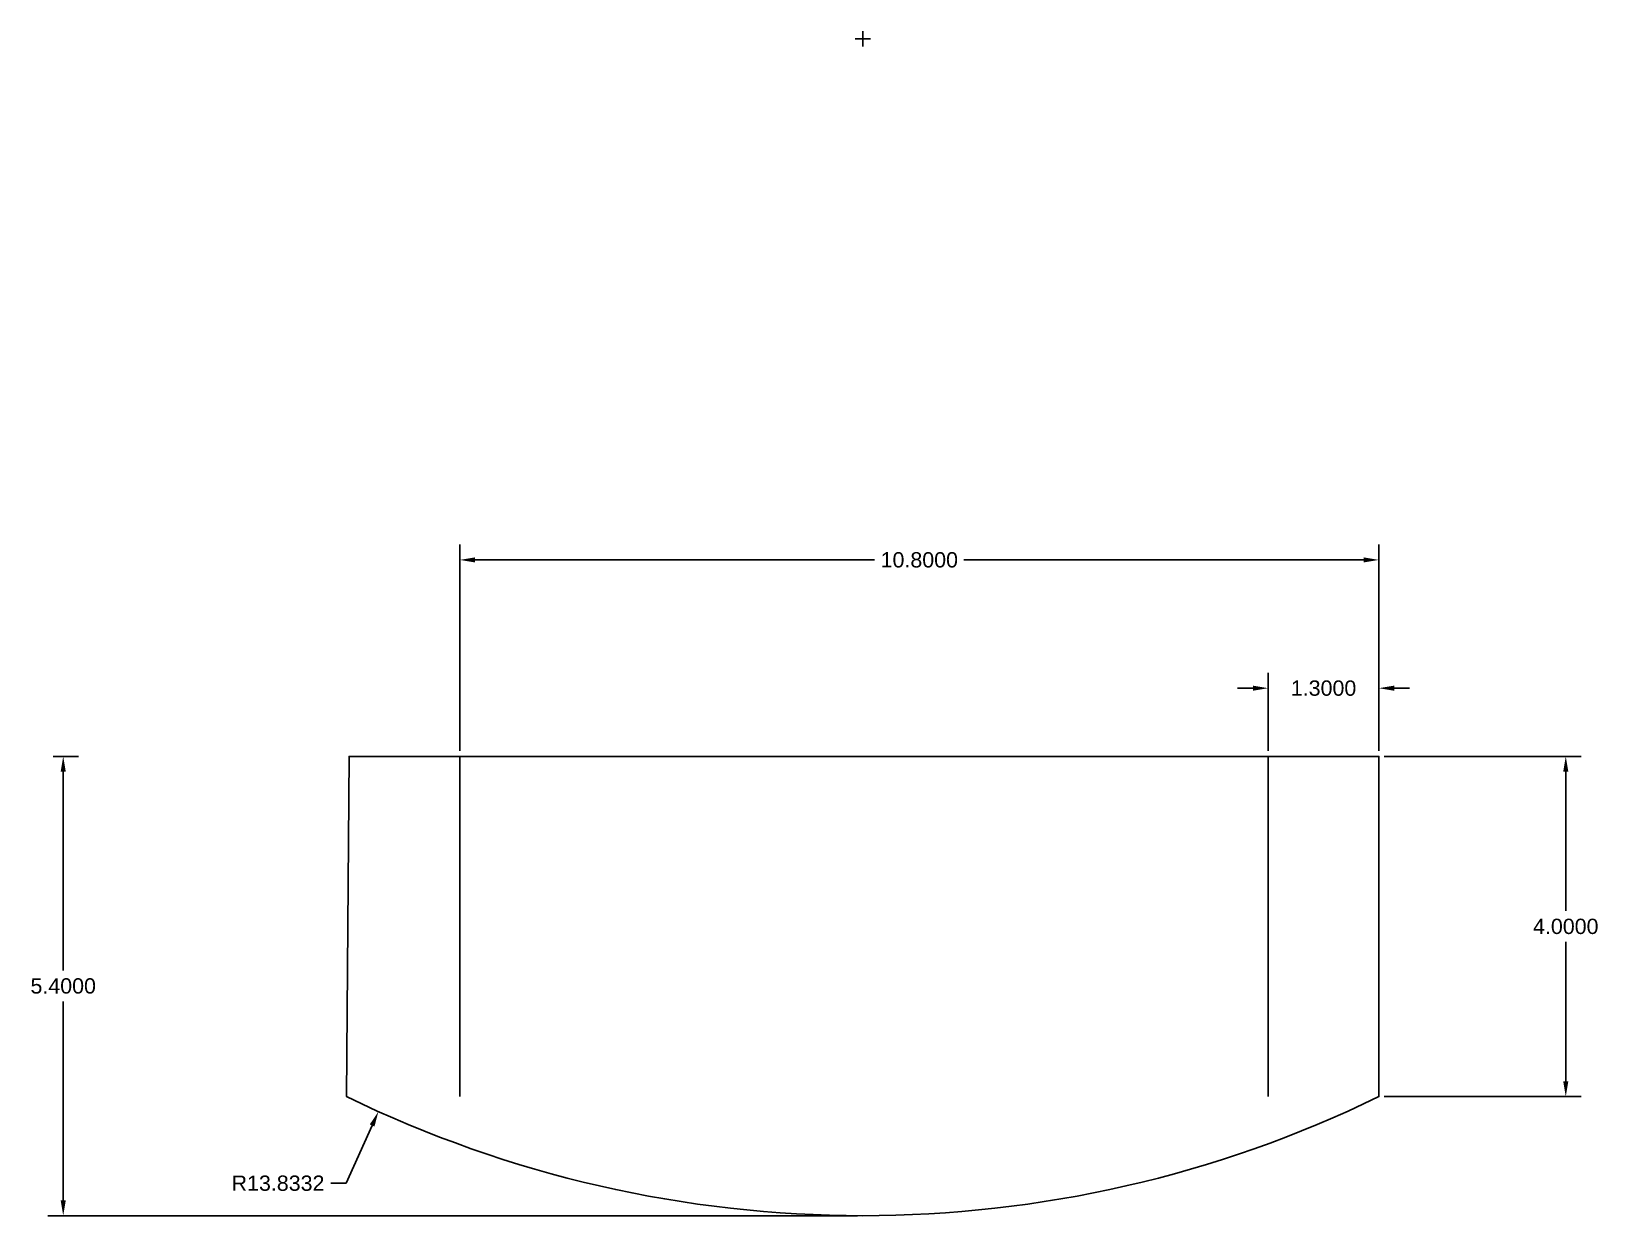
# Model space of a CAD drawing. Header units: inches. Extents: x 6.3 to 24.7, y 14.6 to 28.5.
import ezdxf

# ---------------------------------------------------------------- set-up
doc = ezdxf.new("R2010")
doc.units = ezdxf.units.IN
doc.header["$MEASUREMENT"] = 0
doc.layers.add('dimensiuni', color=51, linetype='Continuous')
doc.layers.add('vedere sus', color=150, linetype='Continuous')
doc.styles.get("Standard").update_dxf_attribs({"font": 'arial.ttf'})
doc.dimstyles.get("Standard").update_dxf_attribs({"dimtxt": 0.18, "dimasz": 0.18, "dimexe": 0.18, "dimexo": 0.0625, "dimgap": 0.09, "dimtad": 0, "dimtih": 1, "dimtoh": 1, "dimdec": 4, "dimzin": 0, "dimdsep": 46, "dimtxsty": 'Standard', "dimcen": 0.09, "dimadec": 0, "dimazin": 0, "dimtfac": 1, "dimtdec": 4, "dimtofl": 0, "dimtmove": 0, "dimatfit": 3, "dimfxl": 1, "dimtolj": 1, "dimtzin": 0, "dimarcsym": 0})

# ---------------------------------------------------------------- blocks, each defined once
blk = doc.blocks.new('*D1')
at = {"layer": 'Defpoints', "color": 0, "transparency": 16777216}
for p in [(20.805, 20.768), (20.805, 19.967), (22.105, 19.967)]:
    blk.add_point(p, dxfattribs=at)
at = {"layer": 'dimensiuni', "color": 0, "lineweight": -2, "transparency": 16777216}
for p, q in [((20.805, 20.03), (20.805, 20.948)), ((22.105, 20.03), (22.105, 20.948)), ((20.625, 20.768), (20.445, 20.768)), ((22.285, 20.768), (22.465, 20.768))]:
    blk.add_line(p, q, dxfattribs=at)
at = {"layer": 'dimensiuni', "color": 0, "transparency": 16777216}
for points in [[(20.625, 20.798), (20.625, 20.738), (20.805, 20.768)], [(22.285, 20.798), (22.285, 20.738), (22.105, 20.768)]]:
    blk.add_solid(points, dxfattribs=at)
at = {"layer": 'dimensiuni', "color": 0, "transparency": 16777216, "insert": (21.455, 20.768), "char_height": 0.18, "attachment_point": 5}
blk.add_mtext('\\A1;1.3000', dxfattribs=at)
blk = doc.blocks.new('*D2')
at = {"layer": 'Defpoints', "color": 0, "transparency": 16777216}
for p in [(22.105, 19.967), (22.105, 15.967), (24.301, 15.967)]:
    blk.add_point(p, dxfattribs=at)
at = {"layer": 'dimensiuni', "color": 0, "lineweight": -2, "transparency": 16777216}
for p, q in [((22.167, 19.967), (24.481, 19.967)), ((24.301, 19.787), (24.301, 18.149)), ((24.301, 16.147), (24.301, 17.785)), ((22.167, 15.967), (24.481, 15.967))]:
    blk.add_line(p, q, dxfattribs=at)
at = {"layer": 'dimensiuni', "color": 0, "transparency": 16777216}
for points in [[(24.271, 19.787), (24.331, 19.787), (24.301, 19.967)], [(24.271, 16.147), (24.331, 16.147), (24.301, 15.967)]]:
    blk.add_solid(points, dxfattribs=at)
at = {"layer": 'dimensiuni', "color": 0, "transparency": 16777216, "insert": (24.301, 17.967), "char_height": 0.18, "attachment_point": 5}
blk.add_mtext('\\A1;4.0000', dxfattribs=at)
blk = doc.blocks.new('*D3')
at = {"layer": 'Defpoints', "color": 0, "transparency": 16777216}
for p in [(22.105, 22.276), (11.305, 19.967), (22.105, 19.967)]:
    blk.add_point(p, dxfattribs=at)
at = {"layer": 'dimensiuni', "color": 0, "lineweight": -2, "transparency": 16777216}
for p, q in [((11.305, 20.03), (11.305, 22.456)), ((22.105, 20.03), (22.105, 22.456)), ((11.485, 22.276), (16.18, 22.276)), ((21.925, 22.276), (17.229, 22.276))]:
    blk.add_line(p, q, dxfattribs=at)
at = {"layer": 'dimensiuni', "color": 0, "transparency": 16777216}
for points in [[(11.485, 22.306), (11.485, 22.246), (11.305, 22.276)], [(21.925, 22.306), (21.925, 22.246), (22.105, 22.276)]]:
    blk.add_solid(points, dxfattribs=at)
at = {"layer": 'dimensiuni', "color": 0, "transparency": 16777216, "insert": (16.705, 22.276), "char_height": 0.18, "attachment_point": 5}
blk.add_mtext('\\A1;10.8000', dxfattribs=at)
blk = doc.blocks.new('*D4')
at = {"layer": 'Defpoints', "color": 0, "transparency": 16777216}
for p in [(6.466, 19.967), (6.646, 19.967), (16.04, 14.567)]:
    blk.add_point(p, dxfattribs=at)
at = {"layer": 'dimensiuni', "color": 0, "lineweight": -2, "transparency": 16777216}
for p, q in [((6.529, 19.967), (6.826, 19.967)), ((6.646, 19.787), (6.646, 17.449)), ((6.646, 14.747), (6.646, 17.085)), ((15.978, 14.567), (6.466, 14.567))]:
    blk.add_line(p, q, dxfattribs=at)
at = {"layer": 'dimensiuni', "color": 0, "transparency": 16777216}
for points in [[(6.616, 19.787), (6.676, 19.787), (6.646, 19.967)], [(6.616, 14.747), (6.676, 14.747), (6.646, 14.567)]]:
    blk.add_solid(points, dxfattribs=at)
at = {"layer": 'dimensiuni', "color": 0, "transparency": 16777216, "insert": (6.646, 17.267), "char_height": 0.18, "attachment_point": 5}
blk.add_mtext('\\A1;5.4000', dxfattribs=at)
blk = doc.blocks.new('*D5')
at = {"layer": 'Defpoints', "color": 0, "transparency": 16777216}
for p in [(16.041, 28.4), (10.35, 15.792)]:
    blk.add_point(p, dxfattribs=at)
at = {"layer": 'dimensiuni', "color": 0, "lineweight": -2, "transparency": 16777216}
for p, q in [((15.951, 28.4), (16.131, 28.4)), ((16.041, 28.31), (16.041, 28.49)), ((9.969, 14.948), (10.276, 15.628)), ((9.789, 14.948), (9.969, 14.948))]:
    blk.add_line(p, q, dxfattribs=at)
at = {"layer": 'dimensiuni', "color": 0, "transparency": 16777216}
blk.add_solid([(10.248, 15.64), (10.303, 15.615), (10.35, 15.792)], dxfattribs=at)
at = {"layer": 'dimensiuni', "color": 0, "transparency": 16777216, "insert": (9.17, 14.948), "char_height": 0.18, "attachment_point": 5}
blk.add_mtext('\\A1;R13.8332', dxfattribs=at)

msp = doc.modelspace()

# ---------------------------------------------------------------- linework, layer by layer
at = {"layer": 'vedere sus'}
msp.add_lwpolyline([(11.30459, 19.96701), (10.00459, 19.96701), (9.9762, 15.96711, 0.23087282), (22.10459, 15.96701), (22.10459, 19.96701), (20.80459, 19.96701)], format="xyb", dxfattribs=at)
msp.add_lwpolyline([(20.80459, 15.96701), (20.80459, 19.96701), (11.30459, 19.96701), (11.30459, 15.96701)], dxfattribs=at)

# ---------------------------------------------------------------- dimensions: what is measured, and where the dimension line sits
at = {"layer": 'dimensiuni'}
dim = msp.add_radius_dim(center=(16.0405, 28.40022), mpoint=(10.34976, 15.79175), dimstyle='Standard', dxfattribs=at)
dim.commit()
dim.dimension.update_dxf_attribs({"geometry": '*D5', "text_midpoint": (9.17021, 14.94807), "dimtype": 164})
for base, p1, p2, picture, middle in [((22.10459, 22.27624), (11.30459, 19.96701), (22.10459, 19.96701), '*D3', (16.70459, 22.27624)), ((20.80459, 20.76754), (22.10459, 19.96701), (20.80459, 19.96701), '*D1', (21.45459, 20.76754))]:
    dim = msp.add_linear_dim(base=base, p1=p1, p2=p2, dimstyle='Standard', dxfattribs=at)
    dim.commit()
    dim.dimension.update_dxf_attribs({"geometry": picture, "text_midpoint": middle})
for base, p1, p2, picture, middle in [((6.64618, 19.96701), (16.04039, 14.567), (6.46618, 19.96701), '*D4', (6.64618, 17.267)), ((24.30097, 15.96701), (22.10459, 19.96701), (22.10459, 15.96701), '*D2', (24.30097, 17.96701))]:
    dim = msp.add_linear_dim(base=base, p1=p1, p2=p2, angle=90, dimstyle='Standard', dxfattribs=at)
    dim.commit()
    dim.dimension.update_dxf_attribs({"geometry": picture, "text_midpoint": middle})

doc.saveas('drawing.dxf')
